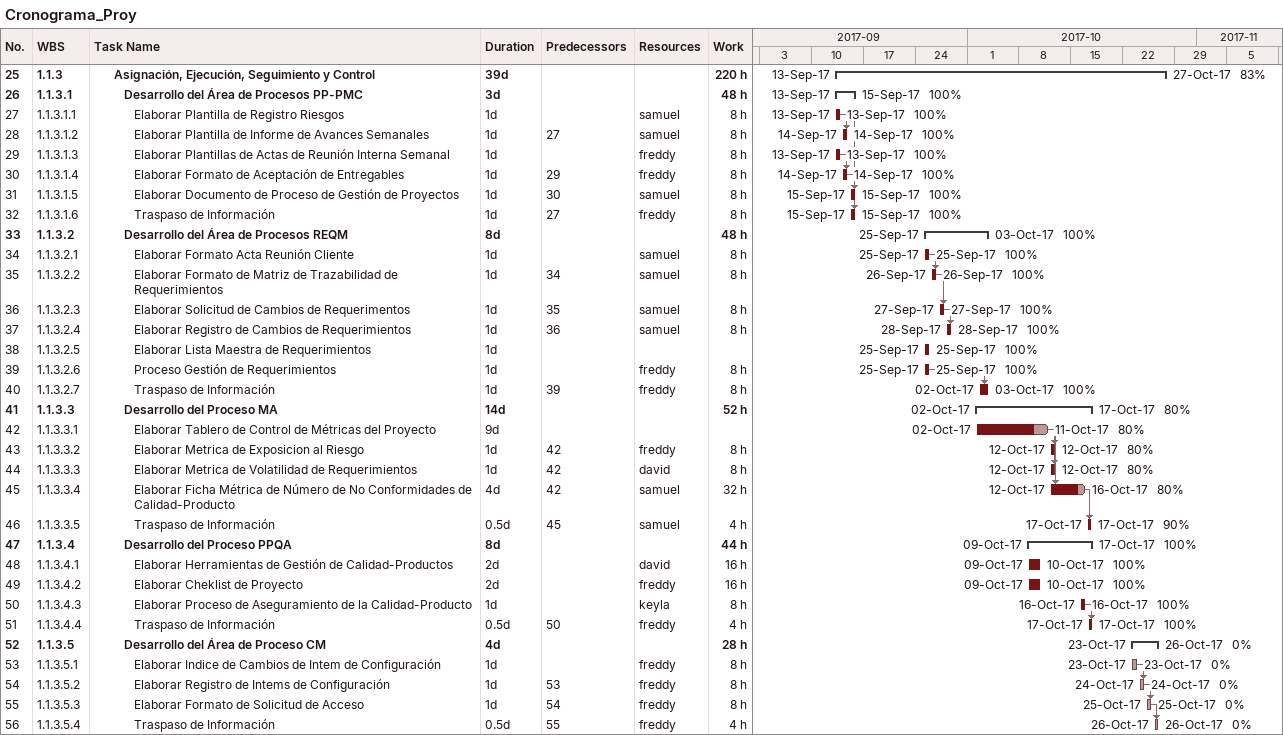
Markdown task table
Cronograma_Proy

| ID | WBS | Task | Duration | Start | Finish | Predecessors | Resources | % complete | Work (h) |
|---|---|---|---|---|---|---|---|---|---|
| 25 | 1.1.3 | **Asignación, Ejecución, Seguimiento y Control** | 39d | 2017-09-13 | 2017-10-27 |  |  | 83 | 220 |
| 26 | 1.1.3.1 | **Desarrollo del Área de Procesos PP-PMC** | 3d | 2017-09-13 | 2017-09-15 |  |  | 100 | 48 |
| 27 | 1.1.3.1.1 | Elaborar Plantilla de Registro Riesgos | 1d | 2017-09-13 | 2017-09-13 |  | samuel | 100 | 8 |
| 28 | 1.1.3.1.2 | Elaborar Plantilla de Informe de Avances Semanales | 1d | 2017-09-14 | 2017-09-14 | 27 | samuel | 100 | 8 |
| 29 | 1.1.3.1.3 | Elaborar Plantillas de Actas de Reunión Interna Semanal | 1d | 2017-09-13 | 2017-09-13 |  | freddy | 100 | 8 |
| 30 | 1.1.3.1.4 | Elaborar Formato de Aceptación de Entregables | 1d | 2017-09-14 | 2017-09-14 | 29 | freddy | 100 | 8 |
| 31 | 1.1.3.1.5 | Elaborar Documento de Proceso de Gestión de Proyectos | 1d | 2017-09-15 | 2017-09-15 | 30 | samuel | 100 | 8 |
| 32 | 1.1.3.1.6 | Traspaso de Información | 1d | 2017-09-15 | 2017-09-15 | 27 | freddy | 100 | 8 |
| 33 | 1.1.3.2 | **Desarrollo del Área de Procesos REQM** | 8d | 2017-09-25 | 2017-10-03 |  |  | 100 | 48 |
| 34 | 1.1.3.2.1 | Elaborar Formato Acta Reunión Cliente | 1d | 2017-09-25 | 2017-09-25 |  | samuel | 100 | 8 |
| 35 | 1.1.3.2.2 | Elaborar Formato de Matriz de Trazabilidad de Requerimientos | 1d | 2017-09-26 | 2017-09-26 | 34 | samuel | 100 | 8 |
| 36 | 1.1.3.2.3 | Elaborar Solicitud de Cambios de Requerimentos | 1d | 2017-09-27 | 2017-09-27 | 35 | samuel | 100 | 8 |
| 37 | 1.1.3.2.4 | Elaborar Registro de Cambios de Requerimientos | 1d | 2017-09-28 | 2017-09-28 | 36 | samuel | 100 | 8 |
| 38 | 1.1.3.2.5 | Elaborar Lista Maestra de Requerimientos | 1d | 2017-09-25 | 2017-09-25 |  |  | 100 |  |
| 39 | 1.1.3.2.6 | Proceso Gestión de Requerimientos | 1d | 2017-09-25 | 2017-09-25 |  | freddy | 100 | 8 |
| 40 | 1.1.3.2.7 | Traspaso de Información | 1d | 2017-10-02 | 2017-10-03 | 39 | freddy | 100 | 8 |
| 41 | 1.1.3.3 | **Desarrollo del Proceso MA** | 14d | 2017-10-02 | 2017-10-17 |  |  | 80 | 52 |
| 42 | 1.1.3.3.1 | Elaborar Tablero de Control de Métricas del Proyecto | 9d | 2017-10-02 | 2017-10-11 |  |  | 80 |  |
| 43 | 1.1.3.3.2 | Elaborar Metrica de Exposicion al Riesgo | 1d | 2017-10-12 | 2017-10-12 | 42 | freddy | 80 | 8 |
| 44 | 1.1.3.3.3 | Elaborar Metrica de Volatilidad de Requerimientos | 1d | 2017-10-12 | 2017-10-12 | 42 | david | 80 | 8 |
| 45 | 1.1.3.3.4 | Elaborar Ficha Métrica de Número de No Conformidades de Calidad-Producto | 4d | 2017-10-12 | 2017-10-16 | 42 | samuel | 80 | 32 |
| 46 | 1.1.3.3.5 | Traspaso de Información | 0.5d | 2017-10-17 | 2017-10-17 | 45 | samuel | 90 | 4 |
| 47 | 1.1.3.4 | **Desarrollo del Proceso PPQA** | 8d | 2017-10-09 | 2017-10-17 |  |  | 100 | 44 |
| 48 | 1.1.3.4.1 | Elaborar Herramientas de Gestión de Calidad-Productos | 2d | 2017-10-09 | 2017-10-10 |  | david | 100 | 16 |
| 49 | 1.1.3.4.2 | Elaborar Cheklist de Proyecto | 2d | 2017-10-09 | 2017-10-10 |  | freddy | 100 | 16 |
| 50 | 1.1.3.4.3 | Elaborar Proceso de Aseguramiento de la Calidad-Producto | 1d | 2017-10-16 | 2017-10-16 |  | keyla | 100 | 8 |
| 51 | 1.1.3.4.4 | Traspaso de Información | 0.5d | 2017-10-17 | 2017-10-17 | 50 | freddy | 100 | 4 |
| 52 | 1.1.3.5 | **Desarrollo del Área de Proceso CM** | 4d | 2017-10-23 | 2017-10-26 |  |  | 0 | 28 |
| 53 | 1.1.3.5.1 | Elaborar Indice de Cambios de Intem de Configuración | 1d | 2017-10-23 | 2017-10-23 |  | freddy | 0 | 8 |
| 54 | 1.1.3.5.2 | Elaborar Registro de Intems de Configuración | 1d | 2017-10-24 | 2017-10-24 | 53 | freddy | 0 | 8 |
| 55 | 1.1.3.5.3 | Elaborar Formato de Solicitud de Acceso | 1d | 2017-10-25 | 2017-10-25 | 54 | freddy | 0 | 8 |
| 56 | 1.1.3.5.4 | Traspaso de Información | 0.5d | 2017-10-26 | 2017-10-26 | 55 | freddy | 0 | 4 |
